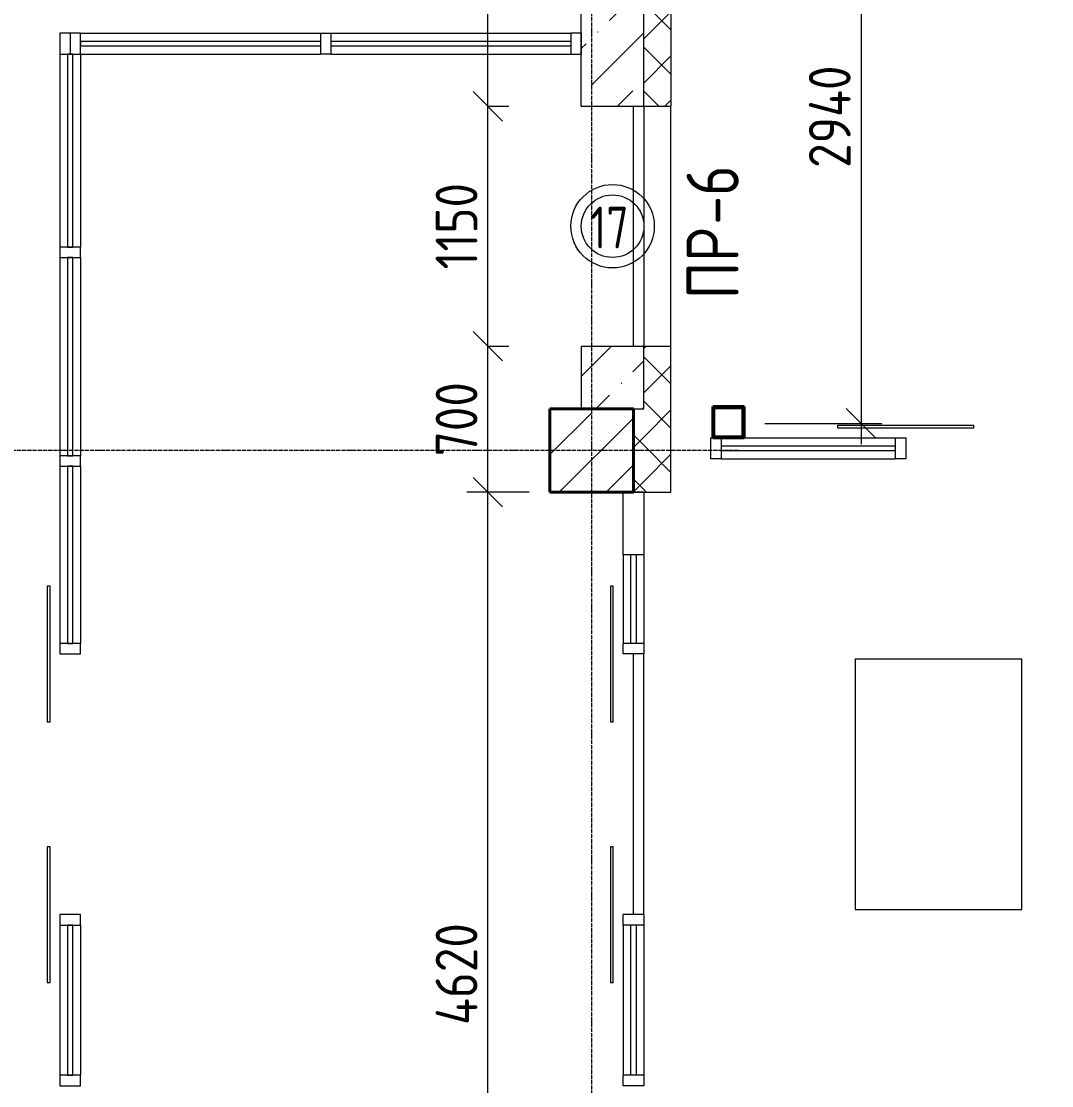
# Model space of a CAD drawing. Header units: millimetres. Extents: x -60946 to 138510, y -262288 to 24501.
# Drawn here: x -4650 to 289, y -37105 to -32002 of the extents above; entities that cross this region are included whole.
import ezdxf

# ---------------------------------------------------------------- set-up
doc = ezdxf.new("R2010")
doc.units = ezdxf.units.MM
doc.linetypes.add('ADSK_Линия сетки', pattern=[25, 20, -2.5, 0, -2.5])
for name, color, linetype, lineweight in [('Витраж', 7, 'Continuous', 9), ('Двери', 7, 'Continuous', 9), ('Марки', 7, 'Continuous', 20), ('Марки дверей', 7, 'Continuous', 20), ('Несущие колонны', 7, 'Continuous', 18), ('Оси', 7, 'Continuous', 9), ('Панели витража', 7, 'Continuous', 9), ('Перекрытие', 7, 'Continuous', 18), ('Размеры', 7, 'Continuous', 9), ('Стены внутренние', 7, 'Continuous', 18), ('Стены наружные', 7, 'Continuous', 18), ('Стены несущие', 7, 'Continuous', 30), ('Стены отделка', 7, 'Continuous', 30), ('Стены штриховка', 7, 'Continuous', 9), ('Узлы', 7, 'Continuous', 18)]:
    doc.layers.add(name, color=color, linetype=linetype, lineweight=lineweight)
doc.styles.add('GOST Common_3', font='', dxfattribs={"width": 0.9, "height": 200})
doc.styles.add('GOST Common_5', font='', dxfattribs={"width": 0.85, "height": 250})
doc.styles.add('GOST Common_B', font='', dxfattribs={"width": 0.8, "height": 200})
doc.styles.get('GOST Common_3').set_extended_font_data('GOST Common')
doc.styles.get('GOST Common_5').set_extended_font_data('GOST Common')
doc.styles.get('GOST Common_B').set_extended_font_data('GOST Common', bold=True)
doc.dimstyles.new('ADSK_Основной_2_0_1', dxfattribs={"dimscale": 304.8, "dimtxt": 201.142999, "dimasz": 0.463911, "dimexe": 0.328084, "dimexo": 0.328084, "dimgap": 0.164042, "dimtad": 1, "dimdec": 3, "dimrnd": 0.001, "dimdsep": 46, "dimtxsty": 'GOST Common_3', "dimblk1": 'OBLIQUE', "dimblk2": 'OBLIQUE', "dimsah": 1, "dimcen": 0.09, "dimdle": 0.328084, "dimazin": 2, "dimtfac": 1, "dimtdec": 4, "dimtix": 1, "dimtmove": 1, "dimatfit": 3, "dimfxl": 1, "dimtvp": 1, "dimtolj": 1, "dimtzin": 0, "dimlwd": 20, "dimlwe": 20, "dimarcsym": 2})
doc.dimstyles.new('ADSK_Основной_2_0_2', dxfattribs={"dimscale": 304.8, "dimtxt": 201.142999, "dimasz": 0.463911, "dimexe": 0.328084, "dimexo": 0.328084, "dimgap": 0.164042, "dimtad": 1, "dimdec": 3, "dimrnd": 0.001, "dimdsep": 46, "dimtxsty": 'GOST Common_3', "dimblk1": 'OBLIQUE', "dimblk2": 'OBLIQUE', "dimsah": 1, "dimcen": 0.09, "dimdle": 0.328084, "dimazin": 2, "dimtfac": 1, "dimtdec": 4, "dimtix": 1, "dimtmove": 0, "dimatfit": 3, "dimfxl": 1, "dimtvp": 1, "dimtolj": 1, "dimtzin": 0, "dimlwd": 20, "dimlwe": 20, "dimarcsym": 2})
pattern_1 = [(45, (1283.93, -48864.63), (-106.066, 106.066), []), (135, (1283.93, -48864.63), (-106.066, -106.066), [])]

# ---------------------------------------------------------------- blocks, each defined once
blk = doc.blocks.new('ADSK_КолоннаЖБ_Прямоугольная - 400x400 мм-1807142-Кладочный план 1-го этажа')
at = {"layer": 'Несущие колонны', "lineweight": 40}
for p, q in [((-200, 200), (200, 200)), ((-200, -200), (-200, 200)), ((200, 200), (200, -200)), ((200, -200), (-200, -200))]:
    blk.add_line(p, q, dxfattribs=at)
blk = doc.blocks.new('Прямоугольный импост - 300х100 уширенный профиль-3396089-Кладочный план 1-го этажа')
at = {"layer": 'Витраж', "lineweight": 18}
for p, q in [((0, 50), (-300, 50)), ((-300, 50), (-300, -50)), ((0, 50), (0, -50)), ((-300, -50), (0, -50))]:
    blk.add_line(p, q, dxfattribs=at)
blk = doc.blocks.new('Прямоугольный импост - 300х100 уширенный профиль-3396084-Кладочный план 1-го этажа')
at = {"layer": 'Витраж'}
for p, q in [((-3050, 12530), (-3050, 11810)), ((-2950, 12530), (-2950, 11810))]:
    blk.add_line(p, q, dxfattribs=at)
blk = doc.blocks.new('Витраж-Витрина-Дв_2_ - Двустворчатая дверь витрины_ДНвр-3-3523887-Кладочный план 1-го этажа')
at = {"layer": 'Узлы'}
for p, q in [((-300, 110.55), (-950, 110.55)), ((-950, 110.55), (-950, 96.55)), ((-300, 96.55), (-300, 110.55)), ((950, 110.55), (300, 110.55)), ((300, 110.55), (300, 96.55)), ((950, 96.55), (950, 110.55)), ((-950, 96.55), (-300, 96.55)), ((300, 96.55), (950, 96.55))]:
    blk.add_line(p, q, dxfattribs=at)
blk = doc.blocks.new('Прямоугольный импост - 50х100-3396087-Кладочный план 1-го этажа')
at = {"layer": 'Витраж', "lineweight": 18}
for p, q in [((25, 50), (-25, 50)), ((-25, 50), (-25, -50)), ((25, 50), (25, -50)), ((-25, -50), (25, -50))]:
    blk.add_line(p, q, dxfattribs=at)
blk = doc.blocks.new('Системная панель - ADSK_Cтеклопакет_25-3396092-Кладочный план 1-го этажа')
at = {"layer": 'Панели витража', "lineweight": 18}
for p, q in [((-360, 12.5), (360, 12.5)), ((-360, -12.5), (-360, 12.5)), ((360, -12.5), (360, 12.5)), ((360, -12.5), (-360, -12.5))]:
    blk.add_line(p, q, dxfattribs=at)
blk = doc.blocks.new('Труба квадратного сечения _ТУ 36-2287-80_-Колонна - труба160x5-3389905-Кладочный план 1-го этажа')
at = {"layer": 'Несущие колонны', "lineweight": 40}
for p, q in [((80, 80), (-70, 80)), ((-70, 80), (-70, -70)), ((-65, -65), (-65, 75)), ((-65, 75), (75, 75)), ((75, 75), (75, -65)), ((80, -70), (80, 80)), ((-70, -70), (80, -70)), ((75, -65), (-65, -65))]:
    blk.add_line(p, q, dxfattribs=at)
blk = doc.blocks.new('Прямоугольный импост - 50х100-V3-Кладочный план 1-го этажа')
at = {"layer": 'Витраж', "lineweight": 18}
for p, q in [((-50, 50), (-50, -50)), ((0, 50), (-10, 50)), ((0, 50), (0, -50)), ((-50, -50), (0, -50))]:
    blk.add_line(p, q, dxfattribs=at)
blk = doc.blocks.new('Системная панель - ADSK_Cтеклопакет_25-3523879-Кладочный план 1-го этажа')
at = {"layer": 'Панели витража', "lineweight": 18}
for p, q in [((-417.5, 12.5), (417.5, 12.5)), ((-417.5, -12.5), (-417.5, 12.5)), ((417.5, -12.5), (417.5, 12.5)), ((417.5, -12.5), (-417.5, -12.5))]:
    blk.add_line(p, q, dxfattribs=at)
blk = doc.blocks.new('Прямоугольный импост - 300х100 уширенный профиль-V4-Кладочный план 1-го этажа')
at = {"layer": 'Витраж'}
for p, q in [((-2470, 14865), (-1745, 14865)), ((-2580, 14765), (-1745, 14765))]:
    blk.add_line(p, q, dxfattribs=at)
blk = doc.blocks.new('Прямоугольный импост - 50х100-3389790-Кладочный план 1-го этажа')
at = {"layer": 'Витраж', "lineweight": 18}
for p, q in [((25, 50), (-25, 50)), ((-25, 50), (-25, -50)), ((25, 50), (25, -50)), ((-25, -50), (25, -50))]:
    blk.add_line(p, q, dxfattribs=at)
blk = doc.blocks.new('Витраж-Витрина-Дв_2_ - Двустворчатая дверь витрины EI30-3523960-Кладочный план 1-го этажа')
at = {"layer": 'Узлы'}
for p, q in [((-950, -96.55), (-300, -96.55)), ((-950, -110.55), (-950, -96.55)), ((-300, -96.55), (-300, -110.55)), ((300, -96.55), (950, -96.55)), ((300, -110.55), (300, -96.55)), ((950, -96.55), (950, -110.55)), ((-300, -110.55), (-950, -110.55)), ((950, -110.55), (300, -110.55))]:
    blk.add_line(p, q, dxfattribs=at)
blk = doc.blocks.new('Системная панель - ADSK_Cтеклопакет_25 мм-3521536-Кладочный план 1-го этажа')
at = {"layer": 'Панели витража', "lineweight": 18}
for p, q in [((-575, 12.5), (575, 12.5)), ((-575, -12.5), (-575, 12.5)), ((575, -12.5), (575, 12.5)), ((575, -12.5), (-575, -12.5))]:
    blk.add_line(p, q, dxfattribs=at)
blk = doc.blocks.new('Прямоугольный импост - 300х100 уширенный профиль-3525578-Кладочный план 1-го этажа')
at = {"layer": 'Витраж'}
for p, q in [((-4450, 16805), (-3300, 16805)), ((-4450, 16705), (-3300, 16705))]:
    blk.add_line(p, q, dxfattribs=at)
blk = doc.blocks.new('Прямоугольный импост - 50х100 мм-3521548-Кладочный план 1-го этажа')
at = {"layer": 'Витраж', "lineweight": 18}
for p, q in [((-50, 50), (0, 50)), ((-50, -50), (-50, 50)), ((0, 50), (0, -50)), ((0, -50), (-50, -50))]:
    blk.add_line(p, q, dxfattribs=at)
blk = doc.blocks.new('Квадратный угловой импост - 100х100 мм-3520843-Кладочный план 1-го этажа')
at = {"layer": 'Витраж', "lineweight": 18}
for p, q in [((-50, 50), (50, 50)), ((-50, -50), (-50, 50)), ((50, 50), (50, -50)), ((50, -50), (-50, -50))]:
    blk.add_line(p, q, dxfattribs=at)
blk = doc.blocks.new('Системная панель - ADSK_Cтеклопакет_25-3520712-Кладочный план 1-го этажа')
at = {"layer": 'Панели витража', "lineweight": 18}
for p, q in [((425, 12.5), (-425, 12.5)), ((-425, 12.5), (-425, -12.5)), ((425, -12.5), (425, 12.5)), ((-425, -12.5), (425, -12.5))]:
    blk.add_line(p, q, dxfattribs=at)
blk = doc.blocks.new('Прямоугольный импост - 50х100-V5-Кладочный план 1-го этажа')
at = {"layer": 'Витраж', "lineweight": 18}
for p, q in [((-25, 50), (25, 50)), ((-25, -50), (-25, 50)), ((25, 50), (25, -50)), ((25, -50), (-25, -50))]:
    blk.add_line(p, q, dxfattribs=at)
blk = doc.blocks.new('Витраж-Витрина-Дв_2_ - Двустворчатая дверь витрины Двр-4-3529908-Кладочный план 1-го этажа')
at = {"layer": 'Узлы'}
for p, q in [((-300, 110.55), (-950, 110.55)), ((-950, 110.55), (-950, 96.55)), ((-300, 96.55), (-300, 110.55)), ((950, 110.55), (300, 110.55)), ((300, 110.55), (300, 96.55)), ((950, 96.55), (950, 110.55)), ((-950, 96.55), (-300, 96.55)), ((300, 96.55), (950, 96.55))]:
    blk.add_line(p, q, dxfattribs=at)
blk = doc.blocks.new('Системная панель - ADSK_Cтеклопакет_25-V6-Кладочный план 1-го этажа')
at = {"layer": 'Панели витража', "lineweight": 18}
for p, q in [((360, 12.5), (-360, 12.5)), ((-360, 12.5), (-360, -12.5)), ((360, -12.5), (360, 12.5)), ((-360, -12.5), (360, -12.5))]:
    blk.add_line(p, q, dxfattribs=at)
blk = doc.blocks.new('Прямоугольный импост - 300х100 уширенный профиль-3520708-Кладочный план 1-го этажа')
at = {"layer": 'Витраж'}
for p, q in [((-5750, 14730), (-5750, 13880)), ((-5650, 14730), (-5650, 13880))]:
    blk.add_line(p, q, dxfattribs=at)
blk = doc.blocks.new('Системная панель - ADSK_Cтеклопакет_25-3396093-Кладочный план 1-го этажа')
at = {"layer": 'Панели витража', "lineweight": 18}
for p, q in [((-212.5, 12.5), (212.5, 12.5)), ((-212.5, -12.5), (-212.5, 12.5)), ((212.5, -12.5), (212.5, 12.5)), ((212.5, -12.5), (-212.5, -12.5))]:
    blk.add_line(p, q, dxfattribs=at)
blk = doc.blocks.new('Прямоугольный импост - 300х100 уширенный профиль-3396085-Кладочный план 1-го этажа')
at = {"layer": 'Витраж'}
for p, q in [((-3050, 14305), (-3050, 13880)), ((-2950, 14305), (-2950, 13880))]:
    blk.add_line(p, q, dxfattribs=at)
blk = doc.blocks.new('Прямоугольный импост - 50х100-3396088-Кладочный план 1-го этажа')
at = {"layer": 'Витраж', "lineweight": 18}
for p, q in [((25, 50), (-25, 50)), ((-25, 50), (-25, -50)), ((25, 50), (25, -50)), ((-25, -50), (25, -50))]:
    blk.add_line(p, q, dxfattribs=at)
blk = doc.blocks.new('Системная панель - ADSK_Cтеклопакет_25-3520858-Кладочный план 1-го этажа')
at = {"layer": 'Панели витража', "lineweight": 18}
for p, q in [((475, 12.5), (-475, 12.5)), ((-475, 12.5), (-475, -12.5)), ((475, -12.5), (475, 12.5)), ((-475, -12.5), (475, -12.5))]:
    blk.add_line(p, q, dxfattribs=at)
blk = doc.blocks.new('Прямоугольный импост - 300х100 уширенный профиль-3520853-Кладочный план 1-го этажа')
at = {"layer": 'Витраж'}
for p, q in [((-5750, 15730), (-5750, 14780)), ((-5650, 15730), (-5650, 14780))]:
    blk.add_line(p, q, dxfattribs=at)
blk = doc.blocks.new('Прямоугольный импост - 50х100-V9-Кладочный план 1-го этажа')
at = {"layer": 'Витраж', "lineweight": 18}
for p, q in [((-25, 50), (25, 50)), ((-25, -50), (-25, 50)), ((25, 50), (25, -50)), ((25, -50), (-25, -50))]:
    blk.add_line(p, q, dxfattribs=at)
blk = doc.blocks.new('Системная панель - ADSK_Cтеклопакет_25-3520860-Кладочный план 1-го этажа')
at = {"layer": 'Панели витража', "lineweight": 18}
for p, q in [((462.5, 12.5), (-462.5, 12.5)), ((-462.5, 12.5), (-462.5, -12.5)), ((462.5, -12.5), (462.5, 12.5)), ((-462.5, -12.5), (462.5, -12.5))]:
    blk.add_line(p, q, dxfattribs=at)
blk = doc.blocks.new('Прямоугольный импост - 300х100 уширенный профиль-3520856-Кладочный план 1-го этажа')
at = {"layer": 'Витраж'}
for p, q in [((-5750, 16705), (-5750, 15780)), ((-5650, 16705), (-5650, 15780))]:
    blk.add_line(p, q, dxfattribs=at)
blk = doc.blocks.new('Прямоугольный импост - 50х100 мм-3521226-Кладочный план 1-го этажа')
at = {"layer": 'Витраж', "lineweight": 18}
for p, q in [((0, 50), (-50, 50)), ((-50, 50), (-50, -50)), ((0, 50), (0, -50)), ((-50, -50), (0, -50))]:
    blk.add_line(p, q, dxfattribs=at)
blk = doc.blocks.new('Прямоугольный импост - 50х100 мм-3525556-Кладочный план 1-го этажа')
at = {"layer": 'Витраж', "lineweight": 18}
for p, q in [((25, 50), (-25, 50)), ((-25, 50), (-25, -50)), ((25, 50), (25, -50)), ((-25, -50), (25, -50))]:
    blk.add_line(p, q, dxfattribs=at)
blk = doc.blocks.new('_Oblique')
at = {"color": 0, "linetype": 'ByBlock', "lineweight": -2}
blk.add_line((-0.5, -0.5), (0.5, 0.5), dxfattribs=at)
blk = doc.blocks.new('*D4136')
at = {"layer": 'Defpoints', "color": 0, "transparency": 16777216}
for p in [(-1186.1, -30989.7), (-1186.1, -33929.7), (-624.9, -33929.7)]:
    blk.add_point(p, dxfattribs=at)
at = {"layer": 'Размеры', "color": 0, "lineweight": 20, "transparency": 16777216}
for p, q in [((-624.9, -30889.7), (-624.9, -34029.7)), ((-1086.1, -30989.7), (-524.9, -30989.7)), ((-1086.1, -33929.7), (-524.9, -33929.7))]:
    blk.add_line(p, q, dxfattribs=at)
at = {"layer": 'Размеры', "color": 0, "lineweight": 20, "transparency": 16777216, "xscale": 141.4, "yscale": 141.4, "zscale": 141.4}
for p, rotation in [((-624.9, -30989.7), 90), ((-624.9, -33929.7), 270)]:
    blk.add_blockref('_Oblique', p, dxfattribs=dict(at, rotation=rotation))
at = {"layer": 'Размеры', "color": 0, "lineweight": 9, "transparency": 16777216, "insert": (-774.9, -32459.7), "char_height": 200, "width": 625.93, "attachment_point": 5, "rotation": 90, "style": 'GOST Common_3'}
blk.add_mtext('\\A1;2940', dxfattribs=at)
blk = doc.blocks.new('*D4029')
at = {"layer": 'Defpoints', "color": 0, "transparency": 16777216}
for p in [(-2414, -34259.7), (-2116.1, -34259.7), (-2216.1, -38879.7)]:
    blk.add_point(p, dxfattribs=at)
at = {"layer": 'Размеры', "color": 0, "lineweight": 20, "transparency": 16777216}
for p, q in [((-2414, -38979.7), (-2414, -34159.7)), ((-2216.1, -34259.7), (-2514, -34259.7)), ((-2316.1, -38879.7), (-2514, -38879.7))]:
    blk.add_line(p, q, dxfattribs=at)
at = {"layer": 'Размеры', "color": 0, "lineweight": 20, "transparency": 16777216, "xscale": 141.4, "yscale": 141.4, "zscale": 141.4}
for p, rotation in [((-2414, -34259.7), 90), ((-2414, -38879.7), 270)]:
    blk.add_blockref('_Oblique', p, dxfattribs=dict(at, rotation=rotation))
at = {"layer": 'Размеры', "color": 0, "lineweight": 9, "transparency": 16777216, "insert": (-2564, -36569.7), "char_height": 200, "width": 625.93, "attachment_point": 5, "rotation": 90, "style": 'GOST Common_3'}
blk.add_mtext('\\A1;4620', dxfattribs=at)
blk = doc.blocks.new('*D4030')
at = {"layer": 'Defpoints', "color": 0, "transparency": 16777216}
for p in [(-2514, -33559.7), (-2414, -33559.7), (-2116.1, -34259.7)]:
    blk.add_point(p, dxfattribs=at)
at = {"layer": 'Размеры', "color": 0, "lineweight": 20, "transparency": 16777216}
for p, q in [((-2414, -34359.7), (-2414, -33459.7)), ((-2414, -33559.7), (-2314, -33559.7)), ((-2216.1, -34259.7), (-2514, -34259.7))]:
    blk.add_line(p, q, dxfattribs=at)
at = {"layer": 'Размеры', "color": 0, "lineweight": 20, "transparency": 16777216, "xscale": 141.4, "yscale": 141.4, "zscale": 141.4}
for p, rotation in [((-2414, -33559.7), 90), ((-2414, -34259.7), 270)]:
    blk.add_blockref('_Oblique', p, dxfattribs=dict(at, rotation=rotation))
at = {"layer": 'Размеры', "color": 0, "lineweight": 9, "transparency": 16777216, "insert": (-2564, -33909.7), "char_height": 200, "width": 454.106, "attachment_point": 5, "rotation": 90, "style": 'GOST Common_3'}
blk.add_mtext('\\A1;700', dxfattribs=at)
blk = doc.blocks.new('*D4031')
at = {"layer": 'Defpoints', "color": 0, "transparency": 16777216}
for p in [(-2514, -32409.7), (-2414, -32409.7), (-2514, -33559.7)]:
    blk.add_point(p, dxfattribs=at)
at = {"layer": 'Размеры', "color": 0, "lineweight": 20, "transparency": 16777216}
for p, q in [((-2414, -33659.7), (-2414, -32309.7)), ((-2414, -32409.7), (-2314, -32409.7)), ((-2414, -33559.7), (-2314, -33559.7))]:
    blk.add_line(p, q, dxfattribs=at)
at = {"layer": 'Размеры', "color": 0, "lineweight": 20, "transparency": 16777216, "xscale": 141.4, "yscale": 141.4, "zscale": 141.4}
for p, rotation in [((-2414, -32409.7), 90), ((-2414, -33559.7), 270)]:
    blk.add_blockref('_Oblique', p, dxfattribs=dict(at, rotation=rotation))
at = {"layer": 'Размеры', "color": 0, "lineweight": 9, "transparency": 16777216, "insert": (-2564, -32984.7), "char_height": 200, "width": 515.472, "attachment_point": 5, "rotation": 90, "style": 'GOST Common_3'}
blk.add_mtext('\\A1;1150', dxfattribs=at)
blk = doc.blocks.new('*D4032')
at = {"layer": 'Defpoints', "color": 0, "transparency": 16777216}
for p in [(-2514, -30509.7), (-2414, -30509.7), (-2514, -32409.7)]:
    blk.add_point(p, dxfattribs=at)
at = {"layer": 'Размеры', "color": 0, "lineweight": 20, "transparency": 16777216}
for p, q in [((-2414, -30409.7), (-2414, -30782.3)), ((-2414, -30509.7), (-2314, -30509.7)), ((-2414, -32509.7), (-2414, -31482.3)), ((-2414, -32409.7), (-2314, -32409.7))]:
    blk.add_line(p, q, dxfattribs=at)
at = {"layer": 'Размеры', "color": 0, "lineweight": 20, "transparency": 16777216, "xscale": 141.4, "yscale": 141.4, "zscale": 141.4}
for p, rotation in [((-2414, -30509.7), 90), ((-2414, -32409.7), 270)]:
    blk.add_blockref('_Oblique', p, dxfattribs=dict(at, rotation=rotation))
at = {"layer": 'Размеры', "color": 0, "lineweight": 9, "transparency": 16777216, "insert": (-2725.4, -31412.5), "char_height": 200, "width": 560.473, "attachment_point": 1, "rotation": 90, "line_spacing_factor": 1.022761, "style": 'GOST Common_3'}
blk.add_mtext('\\A1;1900', dxfattribs=at)
blk = doc.blocks.new('М_двери1 - Марка экземпляра 2-3719212-Кладочный план 1-го этажа')
at = {"layer": 'Марки дверей'}
for radius in [2, 1.5]:
    blk.add_circle((0, 0), radius, dxfattribs=at)

msp = doc.modelspace()

# ---------------------------------------------------------------- hatches: boundary and pattern name
at = {"layer": 'Несущие колонны', "lineweight": 9}
h = msp.add_hatch(dxfattribs=at)
h.set_pattern_fill('FP_3', color=256, style=0, pattern_type=2)
h.set_pattern_definition([(45, (1283.93, -48864.63), (-224.5064, 224.5064), []), (45, (1508.44, -48864.63), (-224.5064, 224.5064), [396.875, -79.375, 3.353, -76.022])])
h.paths.add_polyline_path([(-2116.0657, -34259.6624), (-1716.0657, -34259.6624), (-1716.0657, -33859.6624), (-2116.0657, -33859.6624)])
at = {"layer": 'Стены внутренние', "lineweight": 9}
h = msp.add_hatch(dxfattribs=at)
h.set_pattern_fill('FP_1', color=256, style=0, pattern_type=2)
h.set_pattern_definition([(45, (1283.93, -48864.63), (84.1895, 308.696), [396.875, -79.375, 3.353, -76.022])])
h.paths.add_polyline_path([(-1666.0657, -39509.6624), (-1666.0657, -38879.6624), (-1966.0657, -38879.6624), (-1966.0657, -39259.6624), (-1716.0657, -39259.6624), (-1716.0657, -39509.6624)])
h.paths.add_polyline_path([(-1966.0657, -33859.6624), (-1666.0657, -33859.6624), (-1666.0657, -33559.6624), (-1966.0657, -33559.6624)])
h.paths.add_polyline_path([(-1666.0657, -32409.6624), (-1666.0657, -30459.6624), (-1966.0657, -30459.6624), (-1966.0657, -32409.6624)])
h.paths.add_polyline_path([(-1966.0657, -30059.6624), (-1666.0657, -30059.6624), (-1666.0657, -25259.6624), (-1966.0657, -25259.6624), (-1966.0657, -28091.7649)])
at = {"layer": 'Стены наружные', "lineweight": 9}
h = msp.add_hatch(dxfattribs=at)
h.set_pattern_fill('FP_4', color=256, style=0, pattern_type=2)
h.set_pattern_definition(pattern_1)
h.paths.add_polyline_path([(-1666.0657, -39079.6624), (-1536.0657, -39079.6624), (-1536.0657, -38879.6624), (-1666.0657, -38879.6624)])
h.paths.add_polyline_path([(-1536.0657, -34259.6624), (-1536.0657, -33559.6624), (-1666.0657, -33559.6624), (-1666.0657, -34259.6624)])
h.paths.add_polyline_path([(-1536.0657, -32409.6624), (-1536.0657, -25259.6624), (-1666.0657, -25259.6624), (-1666.0657, -32409.6624)])
h = msp.add_hatch(dxfattribs=at)
h.set_pattern_fill('FP_4', color=256, style=0, pattern_type=2)
h.set_pattern_definition(pattern_1)
h.paths.add_polyline_path([(-1716.0657, -34259.6624), (-1666.0657, -34259.6624), (-1666.0657, -33859.6624), (-1716.0657, -33859.6624)])

# ---------------------------------------------------------------- linework, layer by layer
at = {"layer": 'Несущие колонны', "lineweight": 9}
for p, q in [((-1716.0657, -33859.6624), (-2116.0657, -33859.6624)), ((-2116.0657, -34259.6624), (-2116.0657, -33859.6624)), ((-1716.0657, -33859.6624), (-1716.0657, -34259.6624)), ((-1716.0657, -34259.6624), (-2116.0657, -34259.6624))]:
    msp.add_line(p, q, dxfattribs=at)
at = {"layer": 'Оси', "linetype": 'ADSK_Линия сетки', "lineweight": 5}
for p, q in [((-1916.0657, -59838.5137), (-1916.0657, -24363.7173)), ((-1213.4695, -34059.6624), (-23956.1623, -34059.6624))]:
    msp.add_line(p, q, dxfattribs=at)
at = {"layer": 'Перекрытие'}
for p, q in [((-1716.0657, -33559.6624), (-1716.0657, -32409.6624)), ((-1666.0657, -32409.6624), (-1666.0657, -33559.6624)), ((-1536.0657, -33559.6624), (-1536.0657, -32409.6624)), ((-1716.0657, -36284.6624), (-1716.0657, -35034.6624)), ((-1666.0657, -36284.6624), (-1666.0657, -35034.6624)), ((-653.6407, -35059.6624), (-653.6407, -36259.6624)), ((146.3593, -35059.6624), (-653.6407, -35059.6624)), ((146.3593, -36259.6624), (146.3593, -35059.6624)), ((-653.6407, -36259.6624), (146.3593, -36259.6624))]:
    msp.add_line(p, q, dxfattribs=at)
at = {"layer": 'Стены несущие', "lineweight": 9}
for p, q in [((-1966.0657, -32409.6624), (-1966.0657, -30459.6624)), ((-1966.0657, -32409.6624), (-1666.0657, -32409.6624)), ((-1966.0657, -33559.6624), (-1966.0657, -33859.6624)), ((-1966.0657, -33559.6624), (-1666.0657, -33559.6624)), ((-1966.0657, -33859.6624), (-1716.0657, -33859.6624))]:
    msp.add_line(p, q, dxfattribs=at)
at = {"layer": 'Стены отделка', "lineweight": 18}
for p, q in [((-1536.0657, -24680.0624), (-1536.0657, -32409.6624)), ((-1666.0657, -32409.6624), (-1536.0657, -32409.6624)), ((-1666.0657, -33559.6624), (-1536.0657, -33559.6624)), ((-1536.0657, -34259.6624), (-1536.0657, -33559.6624)), ((-1716.0657, -34259.6624), (-1716.0657, -33859.6624)), ((-1716.0657, -33859.6624), (-1666.0657, -33859.6624)), ((-1716.0657, -34259.6624), (-1536.0657, -34259.6624))]:
    msp.add_line(p, q, dxfattribs=at)
at = {"layer": 'Стены штриховка', "lineweight": 9}
for p, q in [((-1666.0657, -32409.6624), (-1666.0657, -30459.6624)), ((-1666.0657, -33859.6624), (-1666.0657, -33559.6624))]:
    msp.add_line(p, q, dxfattribs=at)

# ---------------------------------------------------------------- block references
at = {"layer": 'Витраж', "extrusion": (0, 0, -1), "rotation": 89.99999999999972}
for name, p in [('Квадратный угловой импост - 100х100 мм-3520843-Кладочный план 1-го этажа', (4416.0657, -32109.6624)), ('Прямоугольный импост - 50х100-V9-Кладочный план 1-го этажа', (4416.0657, -33109.6624)), ('Прямоугольный импост - 50х100-V9-Кладочный план 1-го этажа', (4416.0657, -34109.6624)), ('Прямоугольный импост - 50х100-V5-Кладочный план 1-го этажа', (4416.0657, -35009.6624)), ('Прямоугольный импост - 50х100-V5-Кладочный план 1-го этажа', (4416.0657, -36309.6624)), ('Прямоугольный импост - 50х100-V5-Кладочный план 1-го этажа', (4416.0657, -37079.6624))]:
    msp.add_blockref(name, p, dxfattribs=at)
at = {"layer": 'Витраж', "extrusion": (0, 0, -1)}
msp.add_blockref('Прямоугольный импост - 50х100 мм-3521548-Кладочный план 1-го этажа', (4416.0657, -32109.6624), dxfattribs=at)
at = {"layer": 'Витраж'}
for name, p in [('Прямоугольный импост - 300х100 уширенный профиль-3525578-Кладочный план 1-го этажа', (83.9343, -48864.6314)), ('Прямоугольный импост - 300х100 уширенный профиль-3525578-Кладочный план 1-го этажа', (1283.9343, -48864.6314)), ('Прямоугольный импост - 50х100 мм-3521226-Кладочный план 1-го этажа', (-1966.0657, -32109.6624)), ('Прямоугольный импост - 300х100 уширенный профиль-3520856-Кладочный план 1-го этажа', (1283.9343, -48864.6314)), ('Прямоугольный импост - 300х100 уширенный профиль-3520853-Кладочный план 1-го этажа', (1283.9343, -48864.6314)), ('Прямоугольный импост - 300х100 уширенный профиль-V4-Кладочный план 1-го этажа', (1283.9343, -48864.6314)), ('Прямоугольный импост - 300х100 уширенный профиль-3520708-Кладочный план 1-го этажа', (1283.9343, -48864.6314)), ('Прямоугольный импост - 300х100 уширенный профиль-3396085-Кладочный план 1-го этажа', (1283.9343, -48864.6314)), ('Прямоугольный импост - 300х100 уширенный профиль-3396084-Кладочный план 1-го этажа', (-1416.0657, -48864.6314)), ('Прямоугольный импост - 300х100 уширенный профиль-3396084-Кладочный план 1-го этажа', (1283.9343, -48864.6314))]:
    msp.add_blockref(name, p, dxfattribs=at)
at = {"layer": 'Витраж', "lineweight": 18, "extrusion": (0, 0, -1)}
for name, p in [('Прямоугольный импост - 50х100 мм-3525556-Кладочный план 1-го этажа', (3191.0657, -32109.6624)), ('Прямоугольный импост - 50х100-V3-Кладочный план 1-го этажа', (1346.0657, -34049.6624)), ('Прямоугольный импост - 50х100-3389790-Кладочный план 1-го этажа', (436.0657, -34049.6624))]:
    msp.add_blockref(name, p, dxfattribs=at)
at = {"layer": 'Витраж', "lineweight": 18, "extrusion": (0, 0, -1), "rotation": 89.99999999999972}
for name, p in [('Прямоугольный импост - 300х100 уширенный профиль-3396089-Кладочный план 1-го этажа', (1716.0657, -34259.6624)), ('Прямоугольный импост - 50х100-3396088-Кладочный план 1-го этажа', (1716.0657, -35009.6624)), ('Прямоугольный импост - 50х100-3396087-Кладочный план 1-го этажа', (1716.0657, -36309.6624)), ('Прямоугольный импост - 50х100-3396087-Кладочный план 1-го этажа', (1716.0657, -37079.6624))]:
    msp.add_blockref(name, p, dxfattribs=at)
at = {"layer": 'Двери'}
for name, p, rotation in [('Витраж-Витрина-Дв_2_ - Двустворчатая дверь витрины EI30-3523960-Кладочный план 1-го этажа', (213.9343, -34049.6624), 180), ('Витраж-Витрина-Дв_2_ - Двустворчатая дверь витрины Двр-4-3529908-Кладочный план 1-го этажа', (-4416.0657, -35659.6624), 90.00000000000031), ('Витраж-Витрина-Дв_2_ - Двустворчатая дверь витрины_ДНвр-3-3523887-Кладочный план 1-го этажа', (-1716.0657, -35659.6624), 90.00000000000031)]:
    msp.add_blockref(name, p, dxfattribs=dict(at, rotation=rotation))
at = {"layer": 'Марки дверей', "xscale": 99.99999999999993, "yscale": 99.99999999999993, "zscale": 99.99999999999993}
msp.add_blockref('М_двери1 - Марка экземпляра 2-3719212-Кладочный план 1-го этажа', (-1816.0657, -32984.6624), dxfattribs=at)
at = {"layer": 'Несущие колонны', "lineweight": 40, "rotation": 89.9999999999999}
msp.add_blockref('ADSK_КолоннаЖБ_Прямоугольная - 400x400 мм-1807142-Кладочный план 1-го этажа', (-1916.0657, -34059.6624), dxfattribs=at)
at = {"layer": 'Несущие колонны', "rotation": 89.9999999999999}
msp.add_blockref('Труба квадратного сечения _ТУ 36-2287-80_-Колонна - труба160x5-3389905-Кладочный план 1-го этажа', (-1256.0657, -33929.6624), dxfattribs=at)
at = {"layer": 'Панели витража', "lineweight": 18}
for name, p, rotation in [('Системная панель - ADSK_Cтеклопакет_25 мм-3521536-Кладочный план 1-го этажа', (-3791.0657, -32109.6624), 180), ('Системная панель - ADSK_Cтеклопакет_25 мм-3521536-Кладочный план 1-го этажа', (-2591.0657, -32109.6624), 180), ('Системная панель - ADSK_Cтеклопакет_25-3523879-Кладочный план 1-го этажа', (-878.5657, -34049.6624), 180), ('Системная панель - ADSK_Cтеклопакет_25-3396093-Кладочный план 1-го этажа', (-1716.0657, -34772.1624), 90.00000000000031), ('Системная панель - ADSK_Cтеклопакет_25-3396092-Кладочный план 1-го этажа', (-1716.0657, -36694.6624), 90.00000000000031)]:
    msp.add_blockref(name, p, dxfattribs=dict(at, rotation=rotation))
at = {"layer": 'Панели витража', "rotation": 90.00000000000031}
for name, p in [('Системная панель - ADSK_Cтеклопакет_25-3520860-Кладочный план 1-го этажа', (-4416.0657, -32622.1624)), ('Системная панель - ADSK_Cтеклопакет_25-3520858-Кладочный план 1-го этажа', (-4416.0657, -33609.6624)), ('Системная панель - ADSK_Cтеклопакет_25-3520712-Кладочный план 1-го этажа', (-4416.0657, -34559.6624)), ('Системная панель - ADSK_Cтеклопакет_25-V6-Кладочный план 1-го этажа', (-4416.0657, -36694.6624))]:
    msp.add_blockref(name, p, dxfattribs=at)

# ---------------------------------------------------------------- texts
at = {"layer": 'Марки', "lineweight": 9, "char_height": 250, "attachment_point": 1, "rotation": 90, "style": 'GOST Common_5'}
for s, insert, width in [('-6', (-1461.5256, -32977.4058), 389.620125), ('ПР', (-1461.5256, -33334.5933), 432.91125)]:
    msp.add_mtext(s, dxfattribs=dict(at, insert=insert, width=width))
at = {"layer": 'Марки дверей', "lineweight": 5, "insert": (-1922.5231, -32891.0035), "char_height": 200, "width": 250.1265, "attachment_point": 1, "style": 'GOST Common_B'}
msp.add_mtext('17', dxfattribs=at)

# ---------------------------------------------------------------- dimensions: what is measured, and where the dimension line sits
at = {"layer": 'Размеры', "lineweight": 9}
dim = msp.add_linear_dim(base=(-2414.0344, -30509.6624), p1=(-2514.0193, -32409.6624), p2=(-2514.0193, -30509.6624), angle=90, dimstyle='ADSK_Основной_2_0_1', override={"dimpost": '<>', "dimfxl": 1900}, dxfattribs=at)
dim.commit()
dim.dimension.update_dxf_attribs({"geometry": '*D4032', "text_midpoint": (-2592.0667, -31132.2991), "dimtype": 160, "text_rotation": 90})
for base, p1, p2, override, picture, middle in [((-624.9007, -33929.6624), (-1186.0657, -30989.6624), (-1186.0657, -33929.6624), {"dimpost": '<>', "dimfxl": 2940}, '*D4136', (-774.9007, -32459.6624)), ((-2414.0344, -32409.6624), (-2514.0193, -33559.6624), (-2514.0193, -32409.6624), {"dimpost": '<>', "dimfxl": 1150}, '*D4031', (-2564.0344, -32984.6624)), ((-2414.0344, -33559.6624), (-2116.0657, -34259.6624), (-2514.0193, -33559.6624), {"dimpost": '<>', "dimfxl": 805.212438}, '*D4030', (-2564.0344, -33909.6624)), ((-2414.0344, -34259.6624), (-2216.0657, -38879.6624), (-2116.0657, -34259.6624), {"dimpost": '<>', "dimfxl": 4621.082124}, '*D4029', (-2564.0344, -36569.6624))]:
    dim = msp.add_linear_dim(base=base, p1=p1, p2=p2, angle=90, dimstyle='ADSK_Основной_2_0_2', override=override, dxfattribs=at)
    dim.commit()
    dim.dimension.update_dxf_attribs({"geometry": picture, "text_midpoint": middle})

doc.saveas('drawing.dxf')
